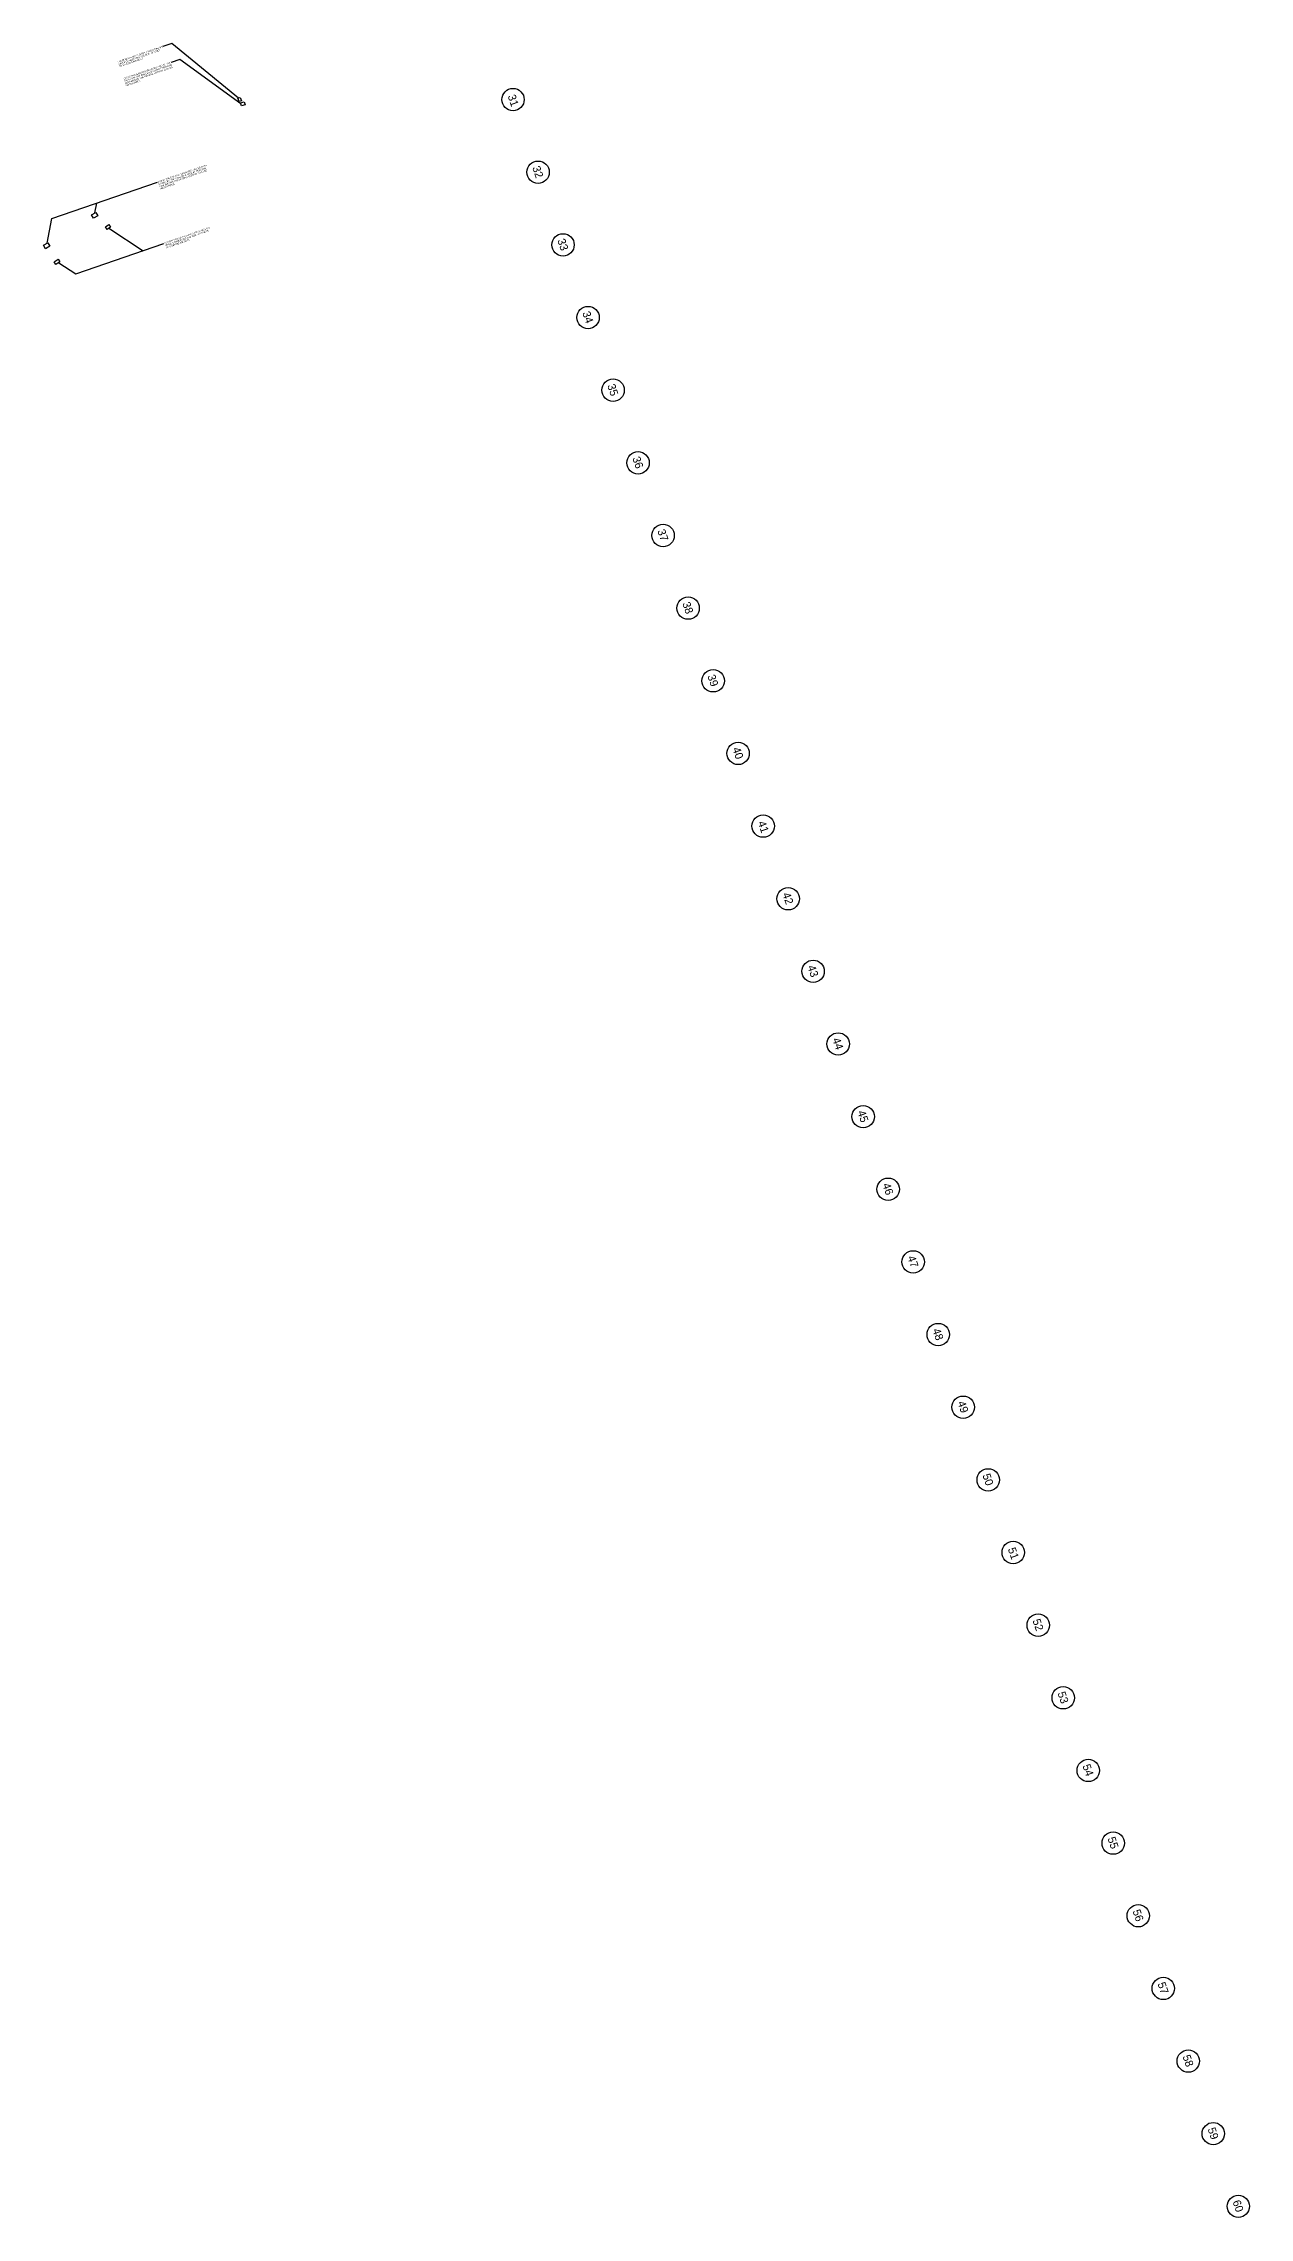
# Model space of a CAD drawing. Extents: x 809500 to 809734, y 818723 to 819396.
# Drawn here: x 809545.7 to 809734.1, y 818722.8 to 819062.3 of the extents above; entities that cross this region are included whole.
import ezdxf

# ---------------------------------------------------------------- set-up
doc = ezdxf.new("R2010")
doc.units = 0
doc.layers.add('MMH040__', color=7, linetype='Continuous')

msp = doc.modelspace()

# ---------------------------------------------------------------- linework, layer by layer
at = {"layer": 'MMH040__'}
for p, q in [((809565.8, 819062.31), (809564.41, 819061.83)), ((809576.23, 819053.78), (809565.8, 819062.31)), ((809567.02, 819059.8), (809565.71, 819059.35)), ((809576.57, 819052.87), (809567.02, 819059.8)), ((809547.07, 819034.95), (809563.55, 819040.62)), ((809546.3, 819031.13), (809547.07, 819034.95)), ((809553.79, 819035.86), (809554.09, 819037.36)), ((809550.81, 819026.31), (809564.57, 819031.05)), ((809555.96, 819033.44), (809561.33, 819029.94)), ((809548.12, 819028.06), (809550.81, 819026.31))]:
    msp.add_line(p, q, dxfattribs=at)
for points in [[(809576.66, 819053.35), (809576.29, 819053.23), (809576.12, 819053.74), (809576.48, 819053.87)], [(809576.53, 819053.01), (809577.07, 819053.2), (809577.23, 819052.74), (809576.68, 819052.55)], [(809553.26, 819035.52), (809553.91, 819035.93), (809554.24, 819035.41), (809553.58, 819035)], [(809545.75, 819030.79), (809546.4, 819031.19), (809546.73, 819030.66), (809546.08, 819030.25)], [(809555.41, 819033.68), (809555.95, 819034.02), (809556.21, 819033.6), (809555.68, 819033.26)], [(809547.4, 819028.21), (809548.04, 819028.61), (809548.3, 819028.18), (809547.67, 819027.78)]]:
    msp.add_lwpolyline(points, close=True, dxfattribs=at)
for centre in [(809619.09, 819053.54), (809623, 819042.2), (809626.9, 819030.85), (809630.81, 819019.5), (809634.72, 819008.16), (809638.62, 818996.81), (809642.53, 818985.46), (809646.44, 818974.12), (809650.35, 818962.77), (809654.25, 818951.43), (809658.16, 818940.08), (809662.07, 818928.73), (809665.97, 818917.39), (809669.88, 818906.04), (809673.79, 818894.69), (809677.69, 818883.35), (809681.6, 818872), (809685.51, 818860.66), (809689.41, 818849.31), (809693.32, 818837.96), (809697.23, 818826.62), (809701.13, 818815.27), (809705.04, 818803.93), (809708.95, 818792.58), (809712.85, 818781.23), (809716.76, 818769.89), (809720.67, 818758.54), (809724.57, 818747.19), (809728.48, 818735.85), (809732.39, 818724.5)]:
    msp.add_circle(centre, 1.75, dxfattribs=at)

# ---------------------------------------------------------------- texts
for s, height, rotation, p in [('SUSPENSION OF PA SUPPLY FROM PAU-508', 0.25, 19, (809557.39, 819059.3)), ('WHILE CONNECTING THE NEW AIR DUCT', 0.25, 19, (809557.51, 819058.94)), ('TO EXISTING AIR DUCT', 0.25, 19, (809557.63, 819058.59)), ('CLOSE THE EXISTING ISOLATING VALVES THEN', 0.25, 19, (809558.29, 819056.67)), ('DRAIN OFF THE CHILLED WATER AT TERMINAL', 0.25, 19, (809558.41, 819056.31)), ('SIDE BEFORE THE MODIFICATION OF CHILLED', 0.25, 19, (809558.54, 819055.96)), ('WATER PIPES.', 0.25, 19, (809558.66, 819055.6)), ('31', 1.25, 289, (809618.24, 819054.09)), ('CLOSE THE EXISTING ISOLATING VALVES THEN', 0.25, 19, (809563.66, 819040.55)), ('DRAIN OFF THE CHILLED WATER AT TERMINAL', 0.25, 19, (809563.78, 819040.19)), ('SIDE BEFORE THE MODIFICATION OF CHILLED', 0.25, 19, (809563.9, 819039.84)), ('32', 1.25, 289, (809622.08, 819042.92)), ('WATER PIPES.', 0.25, 19, (809564.02, 819039.48)), ('SUSPENSION OF PA SUPPLY FROM PAU-507', 0.25, 19, (809564.68, 819030.99)), ('WHILE CONNECTING THE NEW AIR DUCTS', 0.25, 19, (809564.8, 819030.63)), ('TO EXISTING AIR DUCT', 0.25, 19, (809564.92, 819030.28)), ('33', 1.25, 289, (809625.99, 819031.57)), ('34', 1.25, 289, (809629.9, 819020.23)), ('35', 1.25, 289, (809633.8, 819008.88)), ('36', 1.25, 289, (809637.71, 818997.54)), ('37', 1.25, 289, (809641.62, 818986.19)), ('38', 1.25, 289, (809645.52, 818974.85)), ('39', 1.25, 289, (809649.43, 818963.5)), ('40', 1.25, 289, (809653.34, 818952.16)), ('41', 1.25, 289, (809657.31, 818940.63)), ('42', 1.25, 289, (809661.15, 818929.46)), ('43', 1.25, 289, (809665.06, 818918.11)), ('44', 1.25, 289, (809668.96, 818906.77)), ('45', 1.25, 289, (809672.87, 818895.42)), ('46', 1.25, 289, (809676.78, 818884.08)), ('47', 1.25, 289, (809680.68, 818872.73)), ('48', 1.25, 289, (809684.59, 818861.38)), ('49', 1.25, 289, (809688.5, 818850.04)), ('50', 1.25, 289, (809692.4, 818838.69)), ('51', 1.25, 289, (809696.37, 818827.16)), ('52', 1.25, 289, (809700.22, 818816)), ('53', 1.25, 289, (809704.13, 818804.65)), ('54', 1.25, 289, (809708.03, 818793.31)), ('55', 1.25, 289, (809711.94, 818781.96)), ('56', 1.25, 289, (809715.85, 818770.62)), ('57', 1.25, 289, (809719.75, 818759.27)), ('58', 1.25, 289, (809723.66, 818747.92)), ('59', 1.25, 289, (809727.57, 818736.57)), ('60', 1.25, 289, (809731.47, 818725.23))]:
    msp.add_text(s, height=height, rotation=rotation, dxfattribs=at).set_placement(p)

doc.saveas('drawing.dxf')
